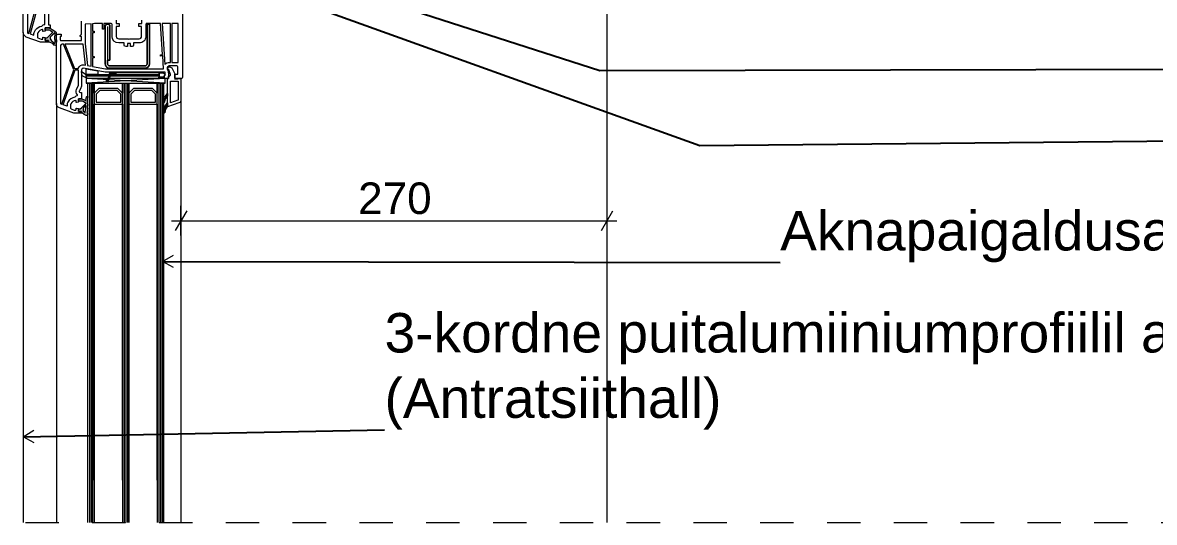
# Model space of a CAD drawing. Header units: millimetres. Extents: x -6345 to -3608, y 2414 to 4738.
# Drawn here: x -5120 to -4402, y 2414 to 2731 of the extents above; entities that cross this region are included whole.
import ezdxf

# ---------------------------------------------------------------- set-up
doc = ezdxf.new("R2010")
doc.units = ezdxf.units.MM
doc.header["$MEASUREMENT"] = 0
doc.linetypes.add('Dashed', pattern=[42.333333333324, 21.166666666662, -21.166666666662])
for name, color, linetype, lineweight in [('0_Pen_No__1', 7, 'Continuous', 13), ('2D Drafting - General_Pen_No__1', 7, 'Continuous', 13), ('ACCESSORIES_Pen_No__1', 7, 'Continuous', 13), ('Annotation - Label_Pen_No__2', 8, 'Continuous', 15), ('ASSEMBLY_Pen_No__1', 7, 'Continuous', 13), ('Dimensioning - General_Pen_No__1', 7, 'Continuous', 13), ('GASKET_INSIDE_Pen_No__1', 7, 'Continuous', 13), ('GASKET_OUTSIDE_Pen_No__1', 7, 'Continuous', 13), ('GLAS_G2_Pen_No__1', 7, 'Continuous', 13), ('GLASABSTANDSHALTER_Pen_No__1', 7, 'Continuous', 13), ('GLASDISTANCER_INSIDE_Pen_No__1', 7, 'Continuous', 13), ('HATCH_GLAS_Pen_No__1', 7, 'Continuous', 13), ('HATCH_STEEL_Pen_No__1', 7, 'Continuous', 13), ('New_Structural - Bearing_Pen_No__1', 7, 'Continuous', 13), ('PVC_INSIDE_Pen_No__1', 7, 'Continuous', 13), ('PVC_OUTSIDE_Pen_No__1', 7, 'Continuous', 13), ('PVC_OUTSIDE_Pen_No__141', 7, 'Continuous', 20), ('STEEL_OUTSIDE_Pen_No__1', 7, 'Continuous', 13)]:
    doc.layers.add(name, color=color, linetype=linetype, lineweight=lineweight)
doc.layers.add('Dimensioning - General', color=7, linetype='Continuous')
doc.styles.add('GENERATED_STYLE_1', font='')
doc.styles.get('GENERATED_STYLE_1').set_extended_font_data('Arial')
doc.dimstyles.new('GENERATED_STYLE__3', dxfattribs={"dimtxt": 20, "dimasz": 9.500000000000002, "dimexe": 0.18, "dimexo": 0.0625, "dimgap": 0, "dimtad": 1, "dimtih": 1, "dimtoh": 1, "dimdec": 0, "dimzin": 0, "dimdsep": 46, "dimtxsty": 'GENERATED_STYLE_1', "dimblk": 'ARROWHEAD_2', "dimblk1": 'ARROWHEAD_2', "dimblk2": 'ARROWHEAD_2', "dimcen": 0.09, "dimse1": 1, "dimse2": 1, "dimclrd": 7, "dimclre": 7, "dimclrt": 7, "dimadec": 0, "dimazin": 0, "dimtfac": 1, "dimtdec": 4, "dimtmove": 0, "dimatfit": 3, "dimfxl": 0, "dimtolj": 1, "dimtzin": 0, "dimarcsym": 0})
doc.dimstyles.new('GENERATED_STYLE__6', dxfattribs={"dimtxt": 0.18, "dimasz": 7.6, "dimexe": 0.18, "dimexo": 0.0625, "dimgap": 0, "dimtad": 0, "dimtih": 1, "dimtoh": 1, "dimdec": 4, "dimzin": 0, "dimdsep": 46, "dimcen": 0.09, "dimadec": 0, "dimazin": 0, "dimtfac": 1, "dimtdec": 4, "dimtmove": 0, "dimatfit": 3, "dimldrblk": 'ARROWHEAD_14', "dimfxl": 0, "dimtolj": 1, "dimtzin": 0, "dimarcsym": 0})

# ---------------------------------------------------------------- blocks, each defined once
blk = doc.blocks.new('*D32')
at = {"layer": 'Dimensioning - General_Pen_No__1', "color": 7, "linetype": 'Continuous', "lineweight": 13}
for p, q in [((-5015.594239412654, 2611.548979058666), (-5022.811114412653, 2599.048979058665)), ((-5019.202676912654, 2595.923979058666), (-5019.202676912654, 2614.673979058665)), ((-4752.810931174559, 2599.048979058665), (-4745.59405617456, 2611.548979058666)), ((-4749.202493674559, 2595.923979058666), (-4749.202493674559, 2614.673979058665)), ((-5025.315176912654, 2605.298979058666), (-5019.202676912654, 2605.298979058666)), ((-5019.202676912654, 2605.298979058666), (-4749.202493674559, 2605.298979058666)), ((-4749.202493674559, 2605.298979058666), (-4743.089993674559, 2605.298979058666))]:
    blk.add_line(p, q, dxfattribs=at)
at = {"layer": 'Dimensioning - General_Pen_No__1', "color": 7, "lineweight": 13, "insert": (-4906.96838469756, 2609.298978969258), "char_height": 20, "attachment_point": 7, "style": 'GENERATED_STYLE_1'}
blk.add_mtext('\\A1;{\\pql;\\fArial|b0|i0|c0|p34;270}', dxfattribs=at)
blk = doc.blocks.new('ARROWHEAD_2')
at = {"color": 0, "linetype": 'Continuous', "lineweight": 0}
for p, q in [((0, 0), (-1, 0)), ((-0.3781315, -0.655), (0.3781315, 0.655))]:
    blk.add_line(p, q, dxfattribs=at)
blk = doc.blocks.new('ARROWHEAD_14')
at = {"color": 0, "linetype": 'Continuous', "lineweight": 0}
blk.add_line((0, 0), (-1, 0), dxfattribs=at)
at = {"color": 0, "linetype": 'Continuous', "lineweight": 0, "flags": 128}
blk.add_lwpolyline([(-0.9093, 0.525), (0, 0), (-0.9093, -0.525)], dxfattribs=at)

msp = doc.modelspace()

# ---------------------------------------------------------------- hatches: boundary and pattern name
at = {"layer": 'HATCH_STEEL_Pen_No__1', "linetype": 'Continuous', "lineweight": 13}
h = msp.add_hatch(color=7, dxfattribs=at)
h.paths.add_polyline_path([(-5105.202614524119, 2726.199668839538), (-5105.202614264261, 2727.499668839538), (-5103.202614264252, 2727.499668439757, -0.1239582137292108), (-5100.921123742907, 2726.62993275914), (-5098.626336520802, 2725.023112847943, -0.2245212692582549), (-5098.315299461704, 2724.32878332463, -0.07447026302234062), (-5098.202615081534, 2723.411041178927, 0.02710721740335665), (-5098.203460276558, 2719.669869327437, -0.03479499058427935), (-5098.281387569128, 2717.445343194022, -0.767998271113731), (-5099.503280518485, 2716.666109498357), (-5100.495011826968, 2717.575553683608), (-5102.702616063278, 2718.499668339812), (-5103.202616063266, 2718.499668439757), (-5103.202615863376, 2719.499668439762), (-5105.202615863372, 2719.499668839543), (-5105.202615523557, 2721.199668839543), (-5104.774433070095, 2721.199668753953, 0.1994834945484332), (-5103.357115327681, 2721.788565798716), (-5100.615120518356, 2724.542636139416, 0.4656390516684234), (-5100.642136932602, 2724.847576820861), (-5101.617495719938, 2725.530530686773, 0.1539147210600141), (-5103.739728400685, 2726.19966854712)])
h.paths.add_polyline_path([(-5102.038222292457, 2721.76071721751, 0.2143081591516274), (-5102.20260118383, 2721.38533511228), (-5102.202170407146, 2721.368792489065, 0.2677762674732863), (-5100.59464462333, 2718.837823889087, -0.05339189663417629), (-5099.426884018871, 2717.705448217686, 0.7539004067542099), (-5099.088521620542, 2717.799742676073), (-5099.036825953142, 2718.700657708886), (-5098.991678392877, 2719.783233544837, -0.07098460005146742), (-5099.145655792719, 2722.263131930792, 0.1497081450604995), (-5099.109336402498, 2724.23128800863, 0.244698443230259), (-5099.213951289845, 2724.383503679433), (-5099.22446730253, 2724.389095145254, 0.3201025236983562), (-5099.339614297846, 2724.373935779148), (-5100.416212805314, 2723.273264927954, -0.2017322339139126), (-5100.561759471131, 2723.219744975115), (-5100.7851322872, 2723.229971657762, 0.4205803617323834), (-5100.889676849934, 2723.13248231492), (-5100.895056868319, 2722.908940248636, -0.2017322339144544), (-5100.958599327958, 2722.767481515763)], flags=0)
h = msp.add_hatch(dxfattribs=at)
h.set_pattern_fill('ANSI31_0001', style=0, pattern_type=2)
h.set_pattern_definition([(314.9999885471175, (-1743.129309202827, 4226.859456785197), (2280.985510698783, 2280.984598804277), [])])
h.paths.add_polyline_path([(-5065.702618362594, 2706.996756692547), (-5065.702618822343, 2704.696756692542, 0.4142135623729287), (-5064.502619062214, 2703.496756452676), (-5041.902619062218, 2703.49675193515, 0.4142135623732061), (-5040.702618822338, 2704.696751695279), (-5040.702613765107, 2729.99675169528), (-5039.202613765115, 2729.996751395444), (-5039.202618822344, 2704.696751395443, -0.4142135623729964), (-5041.902619362054, 2701.996751935158), (-5064.50261936205, 2701.996756452683, -0.4142135623732183), (-5067.202618822335, 2704.696756992378), (-5067.202614069442, 2728.474310027153, -1.014964643484248), (-5064.202614069428, 2728.474309427482), (-5064.202618362587, 2706.996756392711)])
for points in [[(-5065.79049000814, 2693.649512555808, -0.9999999999999999), (-5066.414751953016, 2694.149809491832, 0.1592581583434661), (-5064.402619861192, 2699.499660684015), (-5060.50261986119, 2699.499659904442), (-5060.502619921158, 2699.199659904432, -0.4142135623730958), (-5061.002620021105, 2698.699660004389), (-5063.189778900414, 2698.699660441581, -0.3178372451959016), (-5063.472621572916, 2698.899660498111, 1.468861035905083), (-5063.894067202259, 2698.533598086469, -0.3258421776142953), (-5063.736966154199, 2698.216947309889, -0.1272222561337556)], [(-5029.608631622519, 2680.615869269294, -0.3706425838391578), (-5029.905217281691, 2680.361002210122, -0.4403594554593427), (-5030.204044851931, 2680.687498387648, -0.1774538745562154), (-5027.702622559718, 2685.999653348025), (-5027.702622859554, 2684.499653348032, 0.1540775753424426)], [(-5027.702624258787, 2677.499653348027, 0.2407766165983273), (-5029.402720167186, 2673.98682646791, -0.4206686495390415), (-5029.802693071294, 2673.578099818201, -0.4066440412229096), (-5030.202624964796, 2673.967667867167, -0.2126106253881231), (-5027.702623759036, 2679.999782385854)]]:
    msp.add_hatch(color=7, dxfattribs=at).paths.add_polyline_path(points)
h = msp.add_hatch(color=7, dxfattribs=at)
h.paths.add_polyline_path([(-5084.202623259334, 2682.499664375724), (-5082.202623259339, 2682.499663975943, -0.1239582137291495), (-5079.92113273798, 2681.629928295311), (-5079.640114303322, 2681.433971298637, 0.4437914836851535), (-5079.495528413091, 2681.46698622723), (-5078.992179380259, 2683.786504737207, -1.744773533141896), (-5078.491314754199, 2683.311514825169), (-5078.709236337825, 2679.744986359248), (-5078.217362000573, 2678.720862388473, -0.2263135609471319), (-5078.303633063779, 2678.299019621881, 0.2395190417902067), (-5078.400890075395, 2677.982308118237, -0.1889138560006949), (-5078.982192765793, 2677.65069841525, -0.1618186157693849), (-5078.202624477182, 2676.407086058157), (-5078.491110455158, 2675.087877187103, -0.9115233268233869), (-5078.695182938554, 2674.503575706353, 0.1765647737820134), (-5078.338988758427, 2673.180882884576, -0.7679982711124358), (-5079.269589040441, 2672.069932549385), (-5080.489110068973, 2672.638604841032), (-5081.70262505835, 2673.499663875998), (-5082.202625058339, 2673.499663975943), (-5082.202624858449, 2674.499663975948), (-5084.202624858444, 2674.499664375729), (-5084.20262451863, 2676.199664375729), (-5083.774442065169, 2676.199664290139, 0.1994834945485658), (-5082.357124322754, 2676.788561334902), (-5079.615129513429, 2679.542631675602, 0.4656390516686222), (-5079.642145927675, 2679.847572357047), (-5080.617504715012, 2680.530526222959, 0.1539147210598738), (-5082.739737395758, 2681.199664083306), (-5084.202623519192, 2681.199664375724)])
h.paths.add_polyline_path([(-5081.145095159271, 2676.730330256498, 0.2209494749293333), (-5081.202613556716, 2676.571917213915), (-5081.202613732607, 2675.691980123427, 0.2771535916520276), (-5080.14267836933, 2673.926681312956, 0.3537811246535951), (-5079.996598553946, 2674.131458997277, -0.08194236689894649), (-5079.810918817308, 2675.209688159213), (-5079.471405783028, 2676.701028077679, 0.3418844809212941), (-5079.56011109807, 2676.929281621655, -0.2748331332540233), (-5079.492934105411, 2678.25260702651), (-5079.524093534019, 2678.506380627005, 0.6256334363861651), (-5079.864334503483, 2678.623117093527)], flags=0)

# ---------------------------------------------------------------- linework, layer by layer
at = {"layer": '0_Pen_No__1', "color": 7, "linetype": 'Dashed', "lineweight": 13}
msp.add_lwpolyline([(-3608.460867409997, 2414.086043849476), (-3608.460867409997, 4737.852897352445), (-6345.456476100415, 4737.852897352445), (-6345.456476100415, 2414.086043849476)], close=True, dxfattribs=at)
at = {"layer": '2D Drafting - General_Pen_No__1', "color": 7, "linetype": 'Continuous', "lineweight": 13}
for p, q in [((-5119.20261484308, 2724.603966829568), (-5119.202676912664, 2414.086057658228)), ((-5098.202623838153, 2679.603962631866), (-5098.202676912664, 2414.086057658228)), ((-5019.202623376253, 2681.914681810994), (-5019.202676912654, 2414.086057658228))]:
    msp.add_line(p, q, dxfattribs=at)
at = {"layer": 'ACCESSORIES_Pen_No__1', "color": 7, "linetype": 'Continuous', "lineweight": 13}
for points in [[(-5079.202620600496, 2695.801087076655), (-5081.75110265696, 2697.27245455719), (-5082.202619794527, 2699.833138483879), (-5079.202620140748, 2698.101087076646)], [(-5033.077097936711, 2695.8010778566), (-5033.577097936713, 2695.801077956546), (-5033.57709799668, 2695.501077956535), (-5078.702620660475, 2695.5010869767), (-5078.702620600508, 2695.80108697671), (-5079.202620600496, 2695.801087076655), (-5079.202620340639, 2697.101087076641), (-5033.077097676854, 2697.101077856587)], [(-5071.902620140747, 2698.101085617445), (-5079.202620140748, 2698.101087076646), (-5079.202619438232, 2701.615587413579), (-5071.901850092621, 2700.328263293282)], [(-5033.077097676854, 2697.101077856587), (-5079.202620340639, 2697.101087076641), (-5079.202620140748, 2698.101087076646), (-5033.077097476963, 2698.101077856591)]]:
    msp.add_lwpolyline(points, close=True, dxfattribs=at)
for points in [[(-5033.077097476963, 2698.101077856591), (-5061.577097476913, 2698.101083553471, 0.4139154319953265), (-5060.177097197347, 2699.499659839373), (-5033.077097197401, 2699.49965442234)], [(-5029.26119890473, 2697.499653659568), (-5029.702620260972, 2697.499653747804), (-5029.70262034721, 2697.068234469575), (-5030.469777788084, 2696.301077335396), (-5033.077097836765, 2696.301077856574), (-5033.077097297061, 2699.001077856579), (-5030.46977724838, 2699.0010773354), (-5029.261198846194, 2697.792498450062, -0.4004688065498558)]]:
    msp.add_lwpolyline(points, format="xyb", close=True, dxfattribs=at)
at = {"layer": 'ASSEMBLY_Pen_No__1', "color": 7, "linetype": 'Continuous', "lineweight": 13}
for p, q in [((-5030.202621260428, 2692.499653847754), (-5030.152621260427, 2692.499653837759)), ((-5078.202627257144, 2662.499663442498), (-5078.152627257143, 2662.499663432503)), ((-5030.202627257143, 2662.499653847753), (-5030.152627257142, 2662.499653837759))]:
    msp.add_line(p, q, dxfattribs=at)
at = {"layer": 'GASKET_INSIDE_Pen_No__1', "color": 7, "linetype": 'Continuous', "lineweight": 13}
for points in [[(-5099.145655792719, 2722.263131930792, 0.1497081450605001), (-5099.109336402498, 2724.23128800863, 0.2446984432302101), (-5099.213951289845, 2724.383503679433), (-5099.22446730253, 2724.389095145254, 0.3201025236982571), (-5099.339614297846, 2724.373935779148), (-5100.416212805314, 2723.273264927954, -0.2017322339139665), (-5100.561759471131, 2723.219744975115), (-5100.7851322872, 2723.229971657762, 0.4205803617324537), (-5100.889676849934, 2723.13248231492), (-5100.895056868319, 2722.908940248636, -0.2017322339145006), (-5100.958599327958, 2722.767481515763), (-5102.038222292457, 2721.76071721751, 0.2143081591515929), (-5102.20260118383, 2721.38533511228), (-5102.202170407146, 2721.368792489065, 0.2677762674732971), (-5100.59464462333, 2718.837823889087, -0.05339189663417689), (-5099.426884018871, 2717.705448217686, 0.7539004067548036), (-5099.088521620542, 2717.799742676073), (-5099.036825953142, 2718.700657708886), (-5098.991678392877, 2719.783233544837, -0.07098460005146805)], [(-5080.14267836933, 2673.926681312956, 0.3537811246532922), (-5079.996598553946, 2674.131458997277, -0.08194236689896235), (-5079.810918817308, 2675.209688159213), (-5079.471405783028, 2676.701028077679, 0.3418844809213535), (-5079.56011109807, 2676.929281621655, -0.2748331332540144), (-5079.492934105411, 2678.25260702651), (-5079.524093534019, 2678.506380627005, 0.6256334363864708), (-5079.864334503483, 2678.623117093527), (-5081.145095159271, 2676.730330256498, 0.2209494749293841), (-5081.202613556716, 2676.571917213915), (-5081.202613732607, 2675.691980123427, 0.2771535916520936)]]:
    msp.add_lwpolyline(points, format="xyb", close=True, dxfattribs=at)
at = {"layer": 'GASKET_OUTSIDE_Pen_No__1', "color": 7, "linetype": 'Continuous', "lineweight": 13}
for points in [[(-5098.203460276558, 2719.669869327437, -0.03479499058428071), (-5098.281387569128, 2717.445343194022, -0.7679982711132455), (-5099.503280518485, 2716.666109498357), (-5100.495011826968, 2717.575553683608), (-5102.702616063278, 2718.499668339812), (-5103.202616063266, 2718.499668439757), (-5103.202615863376, 2719.499668439762), (-5105.202615863372, 2719.499668839543), (-5105.202615523557, 2721.199668839543), (-5104.774433070095, 2721.199668753953, 0.1994834945484196), (-5103.357115327681, 2721.788565798716), (-5100.615120518356, 2724.542636139416, 0.4656390516685515), (-5100.642136932602, 2724.847576820861), (-5101.617495719938, 2725.530530686773, 0.1539147210600023), (-5103.739728400685, 2726.19966854712), (-5105.202614524119, 2726.199668839538), (-5105.202614264261, 2727.499668839538), (-5103.202614264252, 2727.499668439757, -0.123958213729201), (-5100.921123742907, 2726.62993275914), (-5099.638952989981, 2725.732146750702), (-5098.626336520802, 2725.023112847943, -0.2245212692582682), (-5098.315299461704, 2724.32878332463, -0.0744702630225406), (-5098.202615081534, 2723.411041178927, 0.02710721740333826)], [(-5065.79049000814, 2693.649512555808, -0.9999999999999999), (-5066.414751953016, 2694.149809491832, 0.1592581583434678), (-5064.402619861192, 2699.499660684015), (-5060.50261986119, 2699.499659904442), (-5060.502619921158, 2699.199659904432, -0.4142135623730951), (-5061.002620021105, 2698.699660004389), (-5063.189778900428, 2698.699660441581, -0.3178372451949719), (-5063.472621572916, 2698.899660498111, 1.468861035905438), (-5063.894067202259, 2698.533598086454, -0.325842177614197), (-5063.736966154199, 2698.216947309889, -0.1272222561337479)], [(-5078.491110455158, 2675.087877187103, -0.9115233268252338), (-5078.695182938554, 2674.503575706353, 0.1765628121736667), (-5078.338988758427, 2673.180882884576, -0.7679982711123006), (-5079.269589040441, 2672.069932549385), (-5080.489110068973, 2672.638604841032), (-5081.70262505835, 2673.499663875998), (-5082.202625058339, 2673.499663975943), (-5082.202624858449, 2674.499663975948), (-5084.202624858444, 2674.499664375729), (-5084.20262451863, 2676.199664375729), (-5083.774442065169, 2676.199664290139, 0.1994834945484328), (-5082.357124322754, 2676.788561334902), (-5079.615129513429, 2679.542631675602, 0.4656390516687137), (-5079.642145927675, 2679.847572357047), (-5080.617504715012, 2680.530526222959, 0.1539147210598862), (-5082.739737395758, 2681.199664083306), (-5084.202623519192, 2681.199664375724), (-5084.202623259334, 2682.499664375724), (-5082.202623259339, 2682.499663975943, -0.1239582137291396), (-5079.92113273798, 2681.629928295311), (-5079.640114303322, 2681.433971298637, 0.4437914836856329), (-5079.495528413091, 2681.46698622723), (-5078.992179380259, 2683.786504737207, -1.744773533141943), (-5078.491314754199, 2683.311514825169), (-5078.709236337825, 2679.744986359248), (-5078.217362000573, 2678.720862388473, -0.2263135609471477), (-5078.303633063779, 2678.299019621881, 0.2395190417901729), (-5078.400890075395, 2677.982308118237, -0.1889138560006572), (-5078.982192765793, 2677.65069841525, -0.161818615769364), (-5078.202624477182, 2676.407086058157)], [(-5029.608631622519, 2680.615869269294, -0.3706425838391578), (-5029.905217281691, 2680.361002210122, -0.4403594554593427), (-5030.204044851931, 2680.687498387648, -0.1774538745562154), (-5027.702622559718, 2685.999653348025), (-5027.702622859554, 2684.499653348032, 0.1540775753424426)], [(-5027.702624258787, 2677.499653348027, 0.2407766165983273), (-5029.402720167186, 2673.98682646791, -0.4206686495390415), (-5029.802693071294, 2673.578099818201, -0.4066440412229096), (-5030.202624964796, 2673.967667867167, -0.2126106253881231), (-5027.702623759036, 2679.999782385854)]]:
    msp.add_lwpolyline(points, format="xyb", close=True, dxfattribs=at)
at = {"layer": 'GLAS_G2_Pen_No__1', "color": 7, "linetype": 'Continuous', "lineweight": 13}
msp.add_lwpolyline([(-5056.202671564682, 2440.840589472614), (-5056.202621260423, 2692.499659044907), (-5052.202621260419, 2692.499658245345), (-5052.202676912655, 2414.086057658228)], dxfattribs=at)
at = {"layer": 'GLASABSTANDSHALTER_Pen_No__1', "color": 7, "linetype": 'Continuous', "lineweight": 13}
for p, q in [((-5029.202621260423, 2692.499653647863), (-5079.202620660748, 2695.499663642389)), ((-5029.202620660752, 2695.499653647863), (-5079.20262126042, 2692.499663642389))]:
    msp.add_line(p, q, dxfattribs=at)
at = {"layer": 'GLASDISTANCER_INSIDE_Pen_No__1', "color": 7, "linetype": 'Continuous', "lineweight": 13}
for points in [[(-5057.402623659106, 2680.499659284776), (-5057.402622639077, 2685.602603009924), (-5059.699678454773, 2687.899659743939), (-5070.705565905067, 2687.899661943912), (-5073.002622639083, 2685.602606128216), (-5073.002623659113, 2680.499662403067)], [(-5035.402623659116, 2680.499654887184), (-5035.402622639086, 2685.602598612333), (-5037.699678454768, 2687.899655346348), (-5048.705565905077, 2687.89965754632), (-5051.002622639077, 2685.602601730625), (-5051.002623659107, 2680.499658005476)]]:
    msp.add_lwpolyline(points, close=True, dxfattribs=at)
at = {"layer": 'HATCH_GLAS_Pen_No__1', "color": 7, "linetype": 'Continuous', "lineweight": 13}
for p, q in [((-5077.202621260424, 2692.499663242608), (-5077.202676912663, 2414.086057658228)), ((-5076.20262126042, 2692.499663042717), (-5076.202676912658, 2414.086057658228)), ((-5075.202621260429, 2692.499662842827), (-5075.202676912667, 2414.086057658228)), ((-5055.202621260419, 2692.499658845017), (-5055.202676912656, 2414.086057658228)), ((-5054.202621260428, 2692.499658645126), (-5054.202676912666, 2414.086057658228)), ((-5053.202621260423, 2692.499658445236), (-5053.202676912661, 2414.086057658228)), ((-5033.202621260428, 2692.499654447425), (-5033.202676912665, 2414.086057658228)), ((-5032.202621260423, 2692.499654247535), (-5032.202676912661, 2414.086057658228)), ((-5031.202621260419, 2692.499654047644), (-5031.202676912655, 2414.086057658228))]:
    msp.add_line(p, q, dxfattribs=at)
at = {"layer": 'HATCH_STEEL_Pen_No__1', "color": 7, "linetype": 'Continuous', "lineweight": 13, "flags": 128}
for points in [[(-5105.202614524119, 2726.199668839538), (-5105.202614264261, 2727.499668839538), (-5103.202614264252, 2727.499668439757, -0.1239582137292108), (-5100.921123742907, 2726.62993275914), (-5098.626336520802, 2725.023112847943, -0.2245212692582549), (-5098.315299461704, 2724.32878332463, -0.07447026302234062), (-5098.202615081534, 2723.411041178927, 0.02710721740335665), (-5098.203460276558, 2719.669869327437, -0.03479499058427935), (-5098.281387569128, 2717.445343194022, -0.767998271113731), (-5099.503280518485, 2716.666109498357), (-5100.495011826968, 2717.575553683608), (-5102.702616063278, 2718.499668339812), (-5103.202616063266, 2718.499668439757), (-5103.202615863376, 2719.499668439762), (-5105.202615863372, 2719.499668839543), (-5105.202615523557, 2721.199668839543), (-5104.774433070095, 2721.199668753953, 0.1994834945484332), (-5103.357115327681, 2721.788565798716), (-5100.615120518356, 2724.542636139416, 0.4656390516684234), (-5100.642136932602, 2724.847576820861), (-5101.617495719938, 2725.530530686773, 0.1539147210600141), (-5103.739728400685, 2726.19966854712)], [(-5065.702618362594, 2706.996756692547), (-5065.702618822343, 2704.696756692542, 0.4142135623729287), (-5064.502619062214, 2703.496756452676), (-5041.902619062218, 2703.49675193515, 0.4142135623732061), (-5040.702618822338, 2704.696751695279), (-5040.702613765107, 2729.99675169528), (-5039.202613765115, 2729.996751395444), (-5039.202618822344, 2704.696751395443, -0.4142135623729964), (-5041.902619362054, 2701.996751935158), (-5064.50261936205, 2701.996756452683, -0.4142135623732183), (-5067.202618822335, 2704.696756992378), (-5067.202614069442, 2728.474310027153, -1.014964643484248), (-5064.202614069428, 2728.474309427482), (-5064.202618362587, 2706.996756392711)], [(-5102.038222292457, 2721.76071721751, 0.2143081591516274), (-5102.20260118383, 2721.38533511228), (-5102.202170407146, 2721.368792489065, 0.2677762674732863), (-5100.59464462333, 2718.837823889087, -0.05339189663417629), (-5099.426884018871, 2717.705448217686, 0.7539004067542099), (-5099.088521620542, 2717.799742676073), (-5099.036825953142, 2718.700657708886), (-5098.991678392877, 2719.783233544837, -0.07098460005146742), (-5099.145655792719, 2722.263131930792, 0.1497081450604995), (-5099.109336402498, 2724.23128800863, 0.244698443230259), (-5099.213951289845, 2724.383503679433), (-5099.22446730253, 2724.389095145254, 0.3201025236983562), (-5099.339614297846, 2724.373935779148), (-5100.416212805314, 2723.273264927954, -0.2017322339139126), (-5100.561759471131, 2723.219744975115), (-5100.7851322872, 2723.229971657762, 0.4205803617323834), (-5100.889676849934, 2723.13248231492), (-5100.895056868319, 2722.908940248636, -0.2017322339144544), (-5100.958599327958, 2722.767481515763)], [(-5065.79049000814, 2693.649512555808, -0.9999999999999999), (-5066.414751953016, 2694.149809491832, 0.1592581583434661), (-5064.402619861192, 2699.499660684015), (-5060.50261986119, 2699.499659904442), (-5060.502619921158, 2699.199659904432, -0.4142135623730958), (-5061.002620021105, 2698.699660004389), (-5063.189778900414, 2698.699660441581, -0.3178372451959016), (-5063.472621572916, 2698.899660498111, 1.468861035905083), (-5063.894067202259, 2698.533598086469, -0.3258421776142953), (-5063.736966154199, 2698.216947309889, -0.1272222561337556)], [(-5084.202623259334, 2682.499664375724), (-5082.202623259339, 2682.499663975943, -0.1239582137291495), (-5079.92113273798, 2681.629928295311), (-5079.640114303322, 2681.433971298637, 0.4437914836851535), (-5079.495528413091, 2681.46698622723), (-5078.992179380259, 2683.786504737207, -1.744773533141896), (-5078.491314754199, 2683.311514825169), (-5078.709236337825, 2679.744986359248), (-5078.217362000573, 2678.720862388473, -0.2263135609471319), (-5078.303633063779, 2678.299019621881, 0.2395190417902067), (-5078.400890075395, 2677.982308118237, -0.1889138560006949), (-5078.982192765793, 2677.65069841525, -0.1618186157693849), (-5078.202624477182, 2676.407086058157), (-5078.491110455158, 2675.087877187103, -0.9115233268233869), (-5078.695182938554, 2674.503575706353, 0.1765647737820134), (-5078.338988758427, 2673.180882884576, -0.7679982711124358), (-5079.269589040441, 2672.069932549385), (-5080.489110068973, 2672.638604841032), (-5081.70262505835, 2673.499663875998), (-5082.202625058339, 2673.499663975943), (-5082.202624858449, 2674.499663975948), (-5084.202624858444, 2674.499664375729), (-5084.20262451863, 2676.199664375729), (-5083.774442065169, 2676.199664290139, 0.1994834945485658), (-5082.357124322754, 2676.788561334902), (-5079.615129513429, 2679.542631675602, 0.4656390516686222), (-5079.642145927675, 2679.847572357047), (-5080.617504715012, 2680.530526222959, 0.1539147210598738), (-5082.739737395758, 2681.199664083306), (-5084.202623519192, 2681.199664375724)], [(-5029.608631622519, 2680.615869269294, -0.3706425838391578), (-5029.905217281691, 2680.361002210122, -0.4403594554593427), (-5030.204044851931, 2680.687498387648, -0.1774538745562154), (-5027.702622559718, 2685.999653348025), (-5027.702622859554, 2684.499653348032, 0.1540775753424426)], [(-5081.145095159271, 2676.730330256498, 0.2209494749293333), (-5081.202613556716, 2676.571917213915), (-5081.202613732607, 2675.691980123427, 0.2771535916520276), (-5080.14267836933, 2673.926681312956, 0.3537811246535951), (-5079.996598553946, 2674.131458997277, -0.08194236689894649), (-5079.810918817308, 2675.209688159213), (-5079.471405783028, 2676.701028077679, 0.3418844809212941), (-5079.56011109807, 2676.929281621655, -0.2748331332540233), (-5079.492934105411, 2678.25260702651), (-5079.524093534019, 2678.506380627005, 0.6256334363861651), (-5079.864334503483, 2678.623117093527)], [(-5027.702624258787, 2677.499653348027, 0.2407766165983273), (-5029.402720167186, 2673.98682646791, -0.4206686495390415), (-5029.802693071294, 2673.578099818201, -0.4066440412229096), (-5030.202624964796, 2673.967667867167, -0.2126106253881231), (-5027.702623759036, 2679.999782385854)]]:
    msp.add_lwpolyline(points, format="xyb", close=True, dxfattribs=at)
at = {"layer": 'New_Structural - Bearing_Pen_No__1', "color": 7, "linetype": 'Continuous', "lineweight": 13}
msp.add_line((-4749.202493674559, 2414.086043849476), (-4749.203254825609, 2787.754215882281), dxfattribs=at)
at = {"layer": 'PVC_INSIDE_Pen_No__1', "color": 7, "linetype": 'Continuous', "lineweight": 13}
for points in [[(-5108.502609606808, 2750.799669499183), (-5115.301501587687, 2765.99967085821), (-5116.502606568467, 2765.9996710983), (-5116.502614843076, 2724.603966289863, 0.3152987888790082), (-5116.305220942432, 2724.322058464175), (-5115.702614943271, 2724.102727681074)], [(-5105.402609766717, 2749.999668879524), (-5107.68263571622, 2749.99966933528), (-5114.759465923446, 2723.759449297885), (-5112.40261518335, 2722.901625248358), (-5112.402615063806, 2723.499670278788, -0.1277968793518598), (-5111.871352916269, 2725.544262936673, -0.03465165892062148), (-5111.402614511392, 2726.263300887669, -0.1924242426472328), (-5107.464240068333, 2728.643458104299, -0.2253799881054987), (-5105.402613824494, 2729.699668879518)], [(-5030.202712599849, 2701.699653847765), (-5030.770580504454, 2709.820566557048), (-5032.202617823181, 2709.695279814362), (-5032.202617662658, 2710.498335684399), (-5030.826394024587, 2710.618739374006), (-5032.202613704561, 2730.299654247538), (-5041.00261370457, 2730.299656006575, 0.4142135623730951), (-5041.502613804517, 2729.799656106518), (-5041.502615323685, 2722.199656106522, -0.4142135623730951), (-5045.702616163222, 2717.99965694605), (-5049.202616163225, 2717.999657645667), (-5049.202616423082, 2716.699657645681, -0.4142135623730648), (-5050.202616622963, 2715.699657845566), (-5051.302616622971, 2715.699658065446), (-5051.302616223191, 2717.699658065441), (-5053.102616223179, 2717.699658425244), (-5053.102616622959, 2715.699658425249), (-5054.202616622968, 2715.699658645129, -0.4142135623730643), (-5055.202616423082, 2716.699658845024), (-5055.202616163225, 2717.99965884501), (-5058.702616163213, 2717.999659544627, -0.4142135623730906), (-5062.902615323684, 2722.199660384179), (-5062.902613804516, 2729.799660384175, 0.4142135623730888), (-5063.402613704559, 2730.299660484122), (-5068.202613704562, 2730.299661443597), (-5068.202614404179, 2726.799661443594), (-5069.002614404178, 2726.799661603507), (-5069.002613704561, 2730.299661603509), (-5073.922233344297, 2730.299662586895), (-5075.202613723294, 2730.205976474997), (-5075.202614664041, 2725.499662842828), (-5074.202614664036, 2725.499662642937), (-5074.202614863927, 2724.499662642932), (-5075.202614863932, 2724.499662842823), (-5075.20261786229, 2709.499662842823), (-5074.202617862285, 2709.499662642932), (-5074.202618062175, 2708.499662642942), (-5075.20261806218, 2708.499662842832), (-5075.202619132683, 2703.144217237329), (-5067.010144346458, 2701.699661205221)], [(-5029.384063235193, 2704.328016878401, -0.2273897384678585), (-5026.488605716013, 2705.699653105355), (-5025.902618621873, 2705.699652988222), (-5025.902613704566, 2730.299652988228), (-5031.200345858614, 2730.299654047195)], [(-5087.148716106306, 2700.999665230736), (-5093.702616303146, 2717.2996665408), (-5094.502616303144, 2717.299666700712, 0.4142135623730951), (-5095.502616503025, 2716.299666900598), (-5095.502623838149, 2679.603962092161, 0.315298788878942), (-5095.305229937504, 2679.322054266473), (-5094.702623938343, 2679.102723483373)], [(-5079.702618974068, 2703.937689550026), (-5081.202616303144, 2717.299664042169), (-5092.840629973706, 2717.299666368498), (-5086.607697578183, 2701.79966512259), (-5084.288530446125, 2701.79966465901, -0.3871438445697744), (-5080.646944772254, 2704.104199861456)], [(-5084.402621429559, 2691.653510835665, -0.1138880213754593), (-5084.685767742236, 2690.426544600126), (-5085.604307444718, 2688.542361551243, 0.3153917464545219), (-5085.073596713699, 2685.199306477316, -0.5453963388840551), (-5085.227015207196, 2684.544465526713, 0.1446837993429154), (-5086.464249063408, 2683.643453906598, 0.2286001661510366), (-5090.871361911355, 2680.544258738971, 0.1277968793497936), (-5091.402624058879, 2678.499666081114), (-5091.402624178437, 2677.901621050657), (-5093.950755383191, 2678.829065539013), (-5086.302619561358, 2700.999665061609), (-5084.402619561352, 2700.999664681817)], [(-5021.002623376256, 2681.914682170797, -0.3179870716668641), (-5021.136059390406, 2681.726084130756), (-5025.90262375024, 2680.043768369351), (-5025.902621020558, 2693.699652988222), (-5021.002621020552, 2693.699652008758)]]:
    msp.add_lwpolyline(points, format="xyb", close=True, dxfattribs=at)
for points in [[(-5076.202619097427, 2703.320544417927), (-5076.202613737911, 2730.132805943177), (-5080.002613793503, 2729.854757922289), (-5080.002616289726, 2717.366808241613), (-5078.470696456399, 2703.720468118112)], [(-5025.102618621874, 2705.699652828309), (-5020.902618621877, 2705.699651988769), (-5020.90261370457, 2730.299651988776), (-5025.102613704567, 2730.299652828316)]]:
    msp.add_lwpolyline(points, close=True, dxfattribs=at)
at = {"layer": 'PVC_OUTSIDE_Pen_No__1', "color": 7, "linetype": 'Continuous', "lineweight": 13}
for points in [[(-5078.202676912667, 2414.086057658228), (-5078.202621260429, 2692.499663442498), (-5074.202621260424, 2692.499662642937), (-5074.202676912661, 2414.086057658228)], [(-5034.202671564677, 2440.840585075023), (-5034.202621260419, 2692.499654647316), (-5030.202621260428, 2692.499653847754), (-5030.202676912664, 2414.086057658228)], [(-5074.202671564646, 2440.84077624968), (-5074.202623898978, 2679.299662642939), (-5056.202623898977, 2679.29965904491), (-5056.20267691266, 2414.086057658228)], [(-5052.202671564677, 2440.840588673052), (-5052.202623898973, 2679.299658245347), (-5034.202623898973, 2679.299654647319), (-5034.202676912654, 2414.086057658228)]]:
    msp.add_lwpolyline(points, dxfattribs=at)
for points in [[(-5056.202622539723, 2686.099659044908), (-5059.202621940051, 2689.099659644579), (-5071.202621940052, 2689.099662043266), (-5074.202622539723, 2686.099662642937), (-5074.202621260424, 2692.499662642937), (-5056.202621260423, 2692.499659044907)], [(-5034.202622539719, 2686.099654647317), (-5037.202621940047, 2689.099655246988), (-5049.202621940046, 2689.099657645675), (-5052.202622539718, 2686.099658245346), (-5052.202621260419, 2692.499658245345), (-5034.202621260419, 2692.499654647316)], [(-5074.202623898978, 2679.299662642939), (-5056.202623898977, 2679.29965904491), (-5056.202622539723, 2686.099659044908), (-5059.202621940051, 2689.099659644579), (-5071.202621940052, 2689.099662043266), (-5074.202622539723, 2686.099662642937)], [(-5052.202623898973, 2679.299658245347), (-5034.202623898973, 2679.299654647319), (-5034.202622539719, 2686.099654647317), (-5037.202621940047, 2689.099655246988), (-5049.202621940046, 2689.099657645675), (-5052.202622539718, 2686.099658245346)]]:
    msp.add_lwpolyline(points, close=True, dxfattribs=at)
at = {"layer": 'PVC_OUTSIDE_Pen_No__141', "color": 7, "linetype": 'Continuous', "lineweight": 20}
for points in [[(-5103.202609825678, 2749.704689109501), (-5103.20261386447, 2729.499668439767), (-5102.20261386448, 2729.499668239876), (-5102.202614264261, 2727.499668239866), (-5105.202614264261, 2727.499668839538), (-5105.20261461512, 2725.744412951211, -0.3394542588639988), (-5105.350850844717, 2725.551227815584), (-5106.450850903628, 2725.256483923793, -0.49314542603061), (-5106.702614674029, 2725.449669139377), (-5106.702614504123, 2726.299669139377, 0.4491855587354316), (-5106.926141739134, 2726.498280531529, 0.2406017112620735), (-5109.949633088796, 2724.473285390367, 0.1277968793504881), (-5110.202615063805, 2723.499669839015), (-5110.202615417535, 2721.730117005095, 0.3152987888815171), (-5109.873625583119, 2721.260270628923), (-5107.802615662134, 2720.506484193997), (-5106.95437947147, 2720.506484024542, 0.4931454265631189), (-5106.702615623509, 2720.699669139376), (-5106.702615453602, 2721.549669139376, -0.4931454260326903), (-5106.450851605969, 2721.742854254309), (-5105.350851664877, 2721.44810992276, -0.3394542588609344), (-5105.202615512511, 2721.254924727856), (-5105.202615863372, 2719.499668839543), (-5103.202615863376, 2719.499668439762), (-5103.202616063266, 2718.499668439757), (-5108.202616063276, 2718.49966943921), (-5117.228675836566, 2721.784888572641, -0.3152987888789983), (-5119.20261484308, 2724.603966829568), (-5119.202601771101, 2789.999671638004, -0.4296339059668331)], [(-5018.202610066559, 2748.499651449064), (-5018.202619759827, 2700.006762465974), (-5018.202620460866, 2696.499651449073, -0.4142135623730951), (-5019.202620660761, 2695.499651648958), (-5022.702620660749, 2695.499652348575, -0.414213562373135), (-5023.202620560805, 2695.999652448523), (-5023.202620121047, 2698.199652448525), (-5021.202620121052, 2698.199652048744), (-5021.202619261523, 2702.499652048744, 0.4142135623736674), (-5022.202619061637, 2703.499652248625), (-5026.502619061538, 2703.499653108154, 0.3453399166006333), (-5027.966609268721, 2702.357336308106, 0.1721541418099984), (-5027.8901887941, 2701.558428497687), (-5027.664436162418, 2701.074300164069, -0.1095178116811534), (-5027.202619969444, 2698.958110405717), (-5027.202620560811, 2695.999653248085), (-5027.202620660756, 2695.499653248083), (-5029.702620660754, 2695.499653747809), (-5029.702620260972, 2697.499653747804), (-5029.20262026097, 2697.499653647858), (-5029.202619861189, 2699.499653647868), (-5067.20261984598, 2699.499661243708), (-5081.028971196206, 2701.937622881192, 0.4663076581549929), (-5082.202619570714, 2700.952815362779), (-5082.202621429557, 2691.653510395906, -0.1138880213754347), (-5082.708239845058, 2689.462499261023), (-5083.626779547526, 2687.578316212126, 0.1138880213754298), (-5083.702622309852, 2687.249664541893, 0.4142135623730951), (-5082.952622459773, 2686.499664391979), (-5082.202622459762, 2686.499664242061), (-5082.202623259324, 2682.499664242056), (-5084.202623259334, 2682.499664641851), (-5084.202623610193, 2680.74440875351, -0.3394542588641057), (-5084.35085983979, 2680.551223617882), (-5085.4508598987, 2680.256479726092, -0.49314542603405), (-5085.702623669103, 2680.449664941676), (-5085.702623499195, 2681.299664941661, 0.4491855587381244), (-5085.926150734208, 2681.498276333828, 0.2406017112619309), (-5088.949642083869, 2679.47328119268, 0.1277968793511999), (-5089.202624058877, 2678.499665641313), (-5089.202624412607, 2676.730112807393, 0.3152987888812759), (-5088.873634578192, 2676.260266431222), (-5086.802624657206, 2675.506479996296), (-5085.954388466557, 2675.50647982684, 0.4931454265630823), (-5085.702624618583, 2675.699664941675), (-5085.702624448675, 2676.549664941674, -0.4931454260325288), (-5085.450860601042, 2676.742850056608), (-5084.35086065995, 2676.448105725058, -0.3394542588609477), (-5084.202624507599, 2676.254920530168), (-5084.202624858444, 2674.499664641842), (-5082.202624858449, 2674.499664242061), (-5082.202625058339, 2673.499664242056), (-5087.202625058349, 2673.499665241508), (-5096.228684831639, 2676.784884374939, -0.3152987888789897), (-5098.202623838153, 2679.603962631866), (-5098.202623103899, 2683.277245557228), (-5098.202615863381, 2719.49966744031), (-5098.202615263708, 2722.499667440309, -0.4142135623730951), (-5097.202615063813, 2723.499667240423), (-5095.202615063818, 2723.499666840642), (-5095.202615363653, 2721.999666840636), (-5095.702615363656, 2721.999666940581), (-5095.702615763437, 2719.999666940585, 0.4142135623730951), (-5095.202615863381, 2719.499666840638), (-5082.202615863376, 2719.499664242061), (-5082.20261536365, 2721.999664242059), (-5083.102615363651, 2721.99966442196), (-5083.102615223727, 2722.699664421969), (-5082.202615063814, 2723.499664242066), (-5082.202613384733, 2731.89966424206)], [(-5060.30261326481, 2732.499659864464), (-5060.30261370457, 2730.299659864462), (-5058.402613704564, 2730.29965948467), (-5058.402614064366, 2728.499659484667), (-5060.202614064369, 2728.49965984447), (-5060.202615323679, 2722.199659844474, 0.4142135623730951), (-5058.702615623508, 2720.699659544631), (-5052.722230865788, 2720.699658349209), (-5052.202615683487, 2720.399658245347), (-5051.683000381237, 2720.699658141476), (-5045.702615623517, 2720.699656946055, 0.4142135623730951), (-5044.202615323674, 2722.199656646226), (-5044.202614064364, 2728.499656646221), (-5046.002614064367, 2728.499657006024), (-5046.002613704564, 2730.299657006027), (-5044.102613704559, 2730.299656626235), (-5044.102613264799, 2732.499656626237)]]:
    msp.add_lwpolyline(points, format="xyb", dxfattribs=at)
msp.add_lwpolyline([(-5019.202623376253, 2681.914681810994, -0.3179870716668473), (-5020.536983517784, 2680.028701410551), (-5027.702624258787, 2677.499653348027), (-5027.702620660759, 2695.499653348028), (-5027.202620660756, 2695.499653248083), (-5027.202620360921, 2696.99965324809), (-5026.546443028576, 2696.999653116926, 0.5205670505517485), (-5025.888658006236, 2697.939067085757), (-5027.002619561352, 2700.999653208102, -0.8888888888887524), (-5027.002619201549, 2702.799653208105), (-5026.260468053859, 2702.799653059756, -0.3152987888789834), (-5024.85092931996, 2701.812682992998), (-5023.202620061079, 2698.49965244852), (-5023.202620730704, 2695.149697794423), (-5019.202620660747, 2695.499651648958)], format="xyb", close=True, dxfattribs=at)
msp.add_lwpolyline([(-5029.202621260423, 2692.499653647863), (-5029.202620660752, 2695.499653647863), (-5079.202620660748, 2695.499663642389), (-5079.20262126042, 2692.499663642389)], close=True, dxfattribs=at)
at = {"layer": 'STEEL_OUTSIDE_Pen_No__1', "color": 7, "linetype": 'Continuous', "lineweight": 13}
msp.add_lwpolyline([(-5065.702614069435, 2728.474309727318), (-5065.702618362594, 2706.996756692547), (-5064.202618362587, 2706.996756392711), (-5064.202614069428, 2728.474309427482, 1.014964643484203), (-5067.202614069428, 2728.474310027153), (-5067.202618822335, 2704.696756992378, 0.414213562373095), (-5064.50261936205, 2701.996756452683), (-5041.902619362054, 2701.996751935158, 0.414213562373095), (-5039.202618822344, 2704.696751395443), (-5039.202613765115, 2729.996751395444), (-5040.702613765107, 2729.99675169528), (-5040.702618822338, 2704.696751695279, -0.414213562373095), (-5041.902619062218, 2703.49675193515), (-5064.502619062214, 2703.496756452676, -0.414213562373095), (-5065.702618822343, 2704.696756692542), (-5065.702618362594, 2706.996756692547)], format="xyb", dxfattribs=at)

# ---------------------------------------------------------------- texts
at = {"layer": 'Annotation - Label_Pen_No__2', "color": 8, "linetype": 'Continuous', "lineweight": 15, "insert": (-4639.518383704036, 2578.923438698454), "char_height": 25, "attachment_point": 7, "rotation": 359.9999718948041, "style": 'GENERATED_STYLE_1'}
msp.add_mtext('\\A1;{\\pql;\\fArial|b0|i0|c0|p34;Aknapaigaldusalus vastavalt aknatootjapoolsele lahendusele}', dxfattribs=at)
at = {"layer": 'Annotation - Label_Pen_No__2', "color": 8, "linetype": 'Continuous', "lineweight": 15, "insert": (-4890.202678569898, 2472.83245161673), "char_height": 25, "width": 1188.009200153034, "attachment_point": 7, "rotation": 359.99994898903634, "line_spacing_factor": 0.9943764549787686, "style": 'GENERATED_STYLE_1'}
msp.add_mtext('\\A1;{\\pql;\\fArial|b0|i0|c0|p34;3-kordne puitalumiiniumprofiilil aken, välimine raami toon väljast RAL 7016 (Antratsiithall)}', dxfattribs=at)

# ---------------------------------------------------------------- dimensions: what is measured, and where the dimension line sits
at = {"layer": 'Dimensioning - General', "color": 7, "linetype": 'Continuous', "lineweight": 13}
dim = msp.add_linear_dim(base=(-4749.202493674559, 2605.298979058666), p1=(-5019.202676912654, 2414.086057658228), p2=(-4749.202493674559, 2414.086043849476), dimstyle='GENERATED_STYLE__3', dxfattribs=at)
dim.commit()
dim.dimension.update_dxf_attribs({"geometry": '*D32', "text_midpoint": (-4884.097785650471, 2619.298978969258), "dimtype": 160})

# ---------------------------------------------------------------- leaders
at = {"layer": 'Annotation - Label_Pen_No__2', "color": 8, "linetype": 'Continuous', "lineweight": 15, "annotation_type": 0, "has_hookline": 1, "hookline_direction": 0}
for points, text_width, horizontal_direction in [([(-5047.083173598943, 2795.000460519515), (-4753.845330369882, 2700.552932090108), (-4116.868324714008, 2701.924758831035)], 414.675, (0.9999999999998797, 4.905282437064084e-07, 0)), ([(-5035.746035583929, 2777.256606993378), (-4690.463353362215, 2652.994687597155), (-3858.268343358944, 2661.171507953446)], 156.075, (0.9999999999998797, -4.90528220953962e-07, 0)), ([(-5030.829693768115, 2579.571039067957), (-4639.518383704036, 2578.923438698454)], 937.325, (0.9999999999998797, -4.905282049667504e-07, 0)), ([(-5119.202663964241, 2468.379035237504), (-4890.202678569898, 2472.83245161673)], 1146.975, (0.9999999999996037, -8.903092701079217e-07, 0))]:
    msp.add_leader(points, dimstyle='GENERATED_STYLE__6', dxfattribs=dict(at, text_width=text_width, horizontal_direction=horizontal_direction))

doc.saveas('drawing.dxf')
